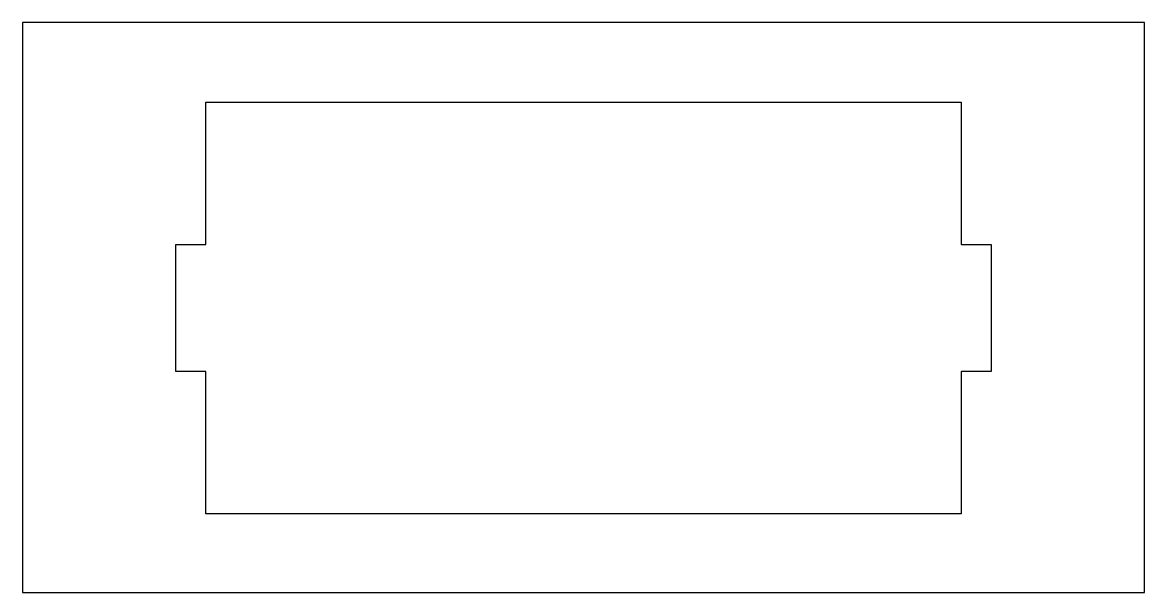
# Model space of a CAD drawing. Header units: inches. Extents: x -2.09 to 2.09, y -0.25 to 1.88.
import ezdxf

# ---------------------------------------------------------------- set-up
doc = ezdxf.new("R2010")
doc.units = ezdxf.units.IN
doc.layers.get('0').update_dxf_attribs({"linetype": 'CONTINUOUS'})

msp = doc.modelspace()

# ---------------------------------------------------------------- linework, layer by layer
for points in [[(2.0906, 1.875), (-2.0906, 1.875), (-2.0906, -0.25), (2.0906, -0.25)], [(-1.4075, 0.0429), (-1.4075, 0.5744), (-1.5189, 0.5744), (-1.5189, 1.0469), (-1.4075, 1.0469), (-1.4075, 1.5783), (1.4075, 1.5783), (1.4075, 1.0469), (1.5189, 1.0469), (1.5189, 0.5744), (1.4075, 0.5744), (1.4075, 0.0429)]]:
    msp.add_lwpolyline(points, close=True)

doc.saveas('drawing.dxf')
